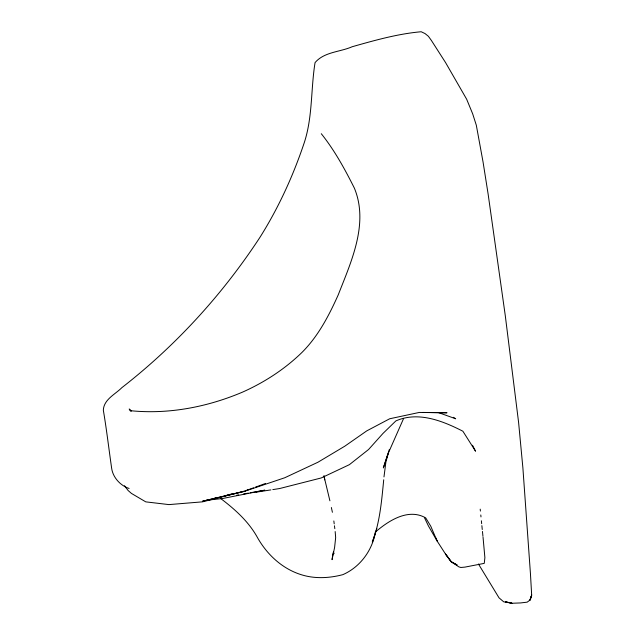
<?xml version="1.0" encoding="UTF-8"?>
<svg xmlns="http://www.w3.org/2000/svg" width="635" height="635" viewBox="0 0 635 635"><rect width="100%" height="100%" fill="white"/><g stroke="black" fill="none" stroke-linecap="round" stroke-linejoin="round"><path stroke-width="0.95" d="M383.723 479.766C381.643 500.801 379.936 522.288 372.3 542.179L376.833 528.606M383.977 476.925L385.905 461.947L388.025 454.335M333.129 552.72L332.034 559.665L334.589 547.537L335.661 537.607L335.169 531.558M375.094 533.837C371.467 551.593 359.569 567.333 342.86 574.651C329.001 578.302 314.19 579.009 300.458 574.445C281.392 568.254 266.144 553.609 256.699 536.194C247.785 520.748 234.474 508.937 220.393 498.292M389.326 449.54L383.342 467.947L387.929 454.009L403.622 418.457M375.102 532.305C388.422 520.779 408.13 507.881 425.704 517.882L430.776 526.24L437.063 540.941L445.429 553.918L451.271 561.808L458.883 566.872L460.827 567.476L464.979 567.103L484.259 563.364L484.886 557.625L483.044 537.274M245.181 490.879L253.54 487.831M255.31 487.188L265.597 483.433M245.134 490.911L247.753 489.998M209.74 499.483L206.899 500.197L222.306 498.562L264.771 490.18L250.261 492.784M214.487 498.292L217.329 497.578M226.814 495.189L232.505 493.752M243.491 493.998L248.325 493.133M236.72 495.221L238.665 494.919M256.23 492.181L270.859 489.903M272.812 489.601L279.638 488.537L321.175 477.972L349.393 464.661L368.578 449.501L383.024 433.395L395.867 420.918C418.147 411.051 442.698 420.886 462.891 431.228L475.536 451.207L472.503 445.246M512.008 603.25L505.778 601.885L512.008 603.25L520.652 602.933L527.169 602.155L530.312 599.829L531.67 595.098L530.455 573.818L522.891 467.9L518.597 422.426L505.293 315.706L488.109 193.969L483.084 162.179L476.321 125.238L472.662 113.808L466.654 99.219L445.603 62.635L431.387 40.45L428.387 36.29L425.021 33.56L421.195 31.75C397.772 33.798 374.817 40.33 352.234 46.72C340.003 52.102 324.207 51.792 315.055 62.611C310.793 88.908 312.722 116.11 304.546 141.819C293.457 175.22 278.725 207.486 259.977 237.299C222.496 294.561 175.887 345.599 121.864 387.66C115.197 394.367 103.791 399.439 103.33 410.178C106.593 429.411 108.847 448.794 111.625 468.098C112.784 477.361 120.404 485.68 129.103 488.458M422.712 412.433L447.032 412.782L419.283 412.44L389.692 418.767L366.784 430.863L344.813 446.183L318 462.209L284.766 477.75L243.538 491.633L202.47 501.237L244.261 491.22L202.597 501.84L168.942 504.603L145.764 501.864L131.437 493.411L128.103 490.498L124.492 485.751M130 410.647C168.315 414.623 207.399 407.067 242.713 392.049C264.485 382.318 284.663 369.221 301.808 352.584C318.175 336.344 328.851 315.738 338.209 294.926C351.147 261.771 369.022 223.639 354.362 188.103C344.845 169.156 334.581 150.336 321.294 133.723M511.469 603.123L503.722 601.829L499.031 597.845L478.449 563.999M438.69 412.663L455.684 418.775L453.334 417.306M131.239 410.948L129.191 409.019L130.969 411.186M333.407 551.894L334.081 553.656M424.442 517.644L428.45 526.002L437.063 540.941L436.094 538.163M323.921 475.869L329.906 500.801M331.367 507.508L332.407 512.294M324.136 475.996L324.739 479.877M333.843 520.946L334.208 523.843M334.447 525.772L334.812 528.661M480.211 509.151L480.401 511.088M480.798 514.969L480.989 516.906M481.378 520.787L481.671 523.692M481.87 525.637L482.259 529.519M482.457 531.455L482.941 536.305M531.67 595.098L529.963 600.035L531.67 595.098M456.962 564.888L451.271 561.808L445.429 553.918L451.271 561.808L456.962 564.888"/></g></svg>
